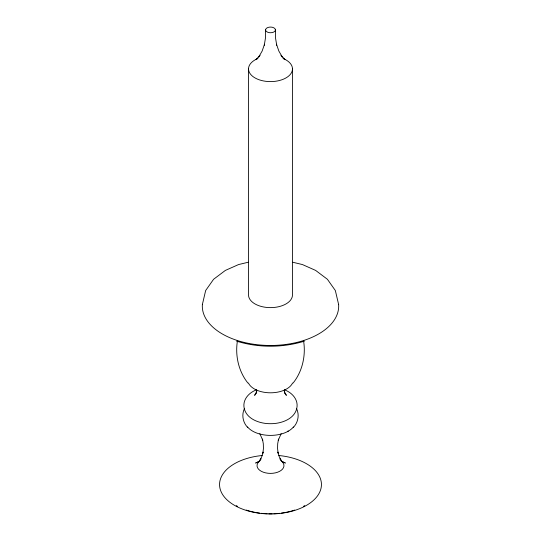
<?xml version="1.0" encoding="UTF-8"?>
<svg xmlns="http://www.w3.org/2000/svg" width="541" height="541" viewBox="0 0 541 541"><rect width="100%" height="100%" fill="white"/><g stroke="black" fill="none" stroke-linecap="round" stroke-linejoin="round"><path stroke-width="0.81" d="M275.443 29.904A4.943 2.854 0 0 1 268.025 32.379A4.943 2.854 0 0 1 268.025 27.435A4.943 2.854 0 0 1 275.443 29.904L275.464 37.606L276.708 45.167L276.498 44.24L278.845 51.03L282.253 56.994L281.036 55.304L284.931 59.598L282.943 58.103M256.718 390.277L256.414 393.037L256.732 391.63M202.334 304.671L205.654 290.537L213.594 279.278L225.381 270.405L238.595 264.549L248.312 262.229M237.445 340.776C235.004 355.396 238.547 371.39 247.9 383.042M244.322 408.84C241.421 415.062 242.943 422.616 247.704 427.464M256.671 391.535L254.628 395.356L256.265 393.07M281.171 433.625L278.27 440.273L278.547 439.069L277.695 443.735L277.56 448.503L278.148 453.223L277.891 452.08L279.142 456.408L281.029 460.29L279.94 458.775L282.159 461.737M293.1 383.042C302.453 371.39 305.996 355.396 303.555 340.776M293.296 427.464C298.057 422.616 299.579 415.062 296.678 408.84M258.841 461.737L261.06 458.775L259.971 460.29L261.858 456.408L263.109 452.08L262.852 453.223L263.44 448.503L263.305 443.735L262.453 439.069L262.73 440.273L259.829 433.625M258.057 58.103L256.069 59.598L259.964 55.304L258.747 56.994L262.155 51.03L264.502 44.24L264.292 45.167L265.536 37.606L265.557 29.904M258.348 461.743L255.623 463.055L259.254 461.446M256.65 389.804C249.617 392.211 243.152 398.758 243.937 406.636C245.303 418.944 259.815 423.833 270.5 423.691C281.185 423.833 295.697 418.944 297.063 406.636C297.848 398.758 291.383 392.211 284.35 389.804M304.421 341.155C282.416 347.897 258.584 347.897 236.579 341.155M287.555 431.211L288.394 431.116M292.688 262.229L302.405 264.549L315.619 270.405L327.406 279.278L335.346 290.537L338.666 304.671M281.746 461.446L285.377 463.055L282.652 461.743M284.735 393.07L286.372 395.356L284.329 391.535M284.268 391.63L284.586 393.037L284.282 390.277M292.478 68.917L292.478 294.94A21.978 12.686 0 0 1 270.5 307.626A21.978 12.686 0 0 1 248.522 294.94L248.522 68.917M292.566 383.035A22.844 13.187 0 0 1 270.5 392.807A22.844 13.187 0 0 1 248.434 383.035M338.632 304.529A68.186 39.365 0 0 1 270.5 345.469A68.186 39.365 0 0 1 202.368 304.529M283.876 58.854A21.978 12.686 0 0 1 286.703 77.491A21.978 12.686 0 0 1 254.297 77.491A21.978 12.686 0 0 1 257.124 58.854M278.811 455.515A50.949 29.417 0 0 1 313.165 500.608A50.949 29.417 0 0 1 227.835 500.608A50.949 29.417 0 0 1 262.189 455.515M281.178 460.891A13.464 7.77 0 0 1 279.596 471.353A13.464 7.77 0 0 1 261.404 471.353A13.464 7.77 0 0 1 259.822 460.891M293.432 426.964A25.299 14.607 0 0 1 270.5 435.397A25.299 14.607 0 0 1 247.568 426.964M304.772 505.625A48.467 27.983 0 0 1 303.373 506.403M294.73 510.075A48.467 27.983 0 0 1 281.415 513.105M279.758 513.308A48.467 27.983 0 0 1 273.868 513.754M272.177 513.808A48.467 27.983 0 0 1 268.823 513.808M267.132 513.754A48.467 27.983 0 0 1 261.242 513.308M259.585 513.105A48.467 27.983 0 0 1 246.27 510.075M237.627 506.403A48.467 27.983 0 0 1 236.228 505.625"/></g></svg>
